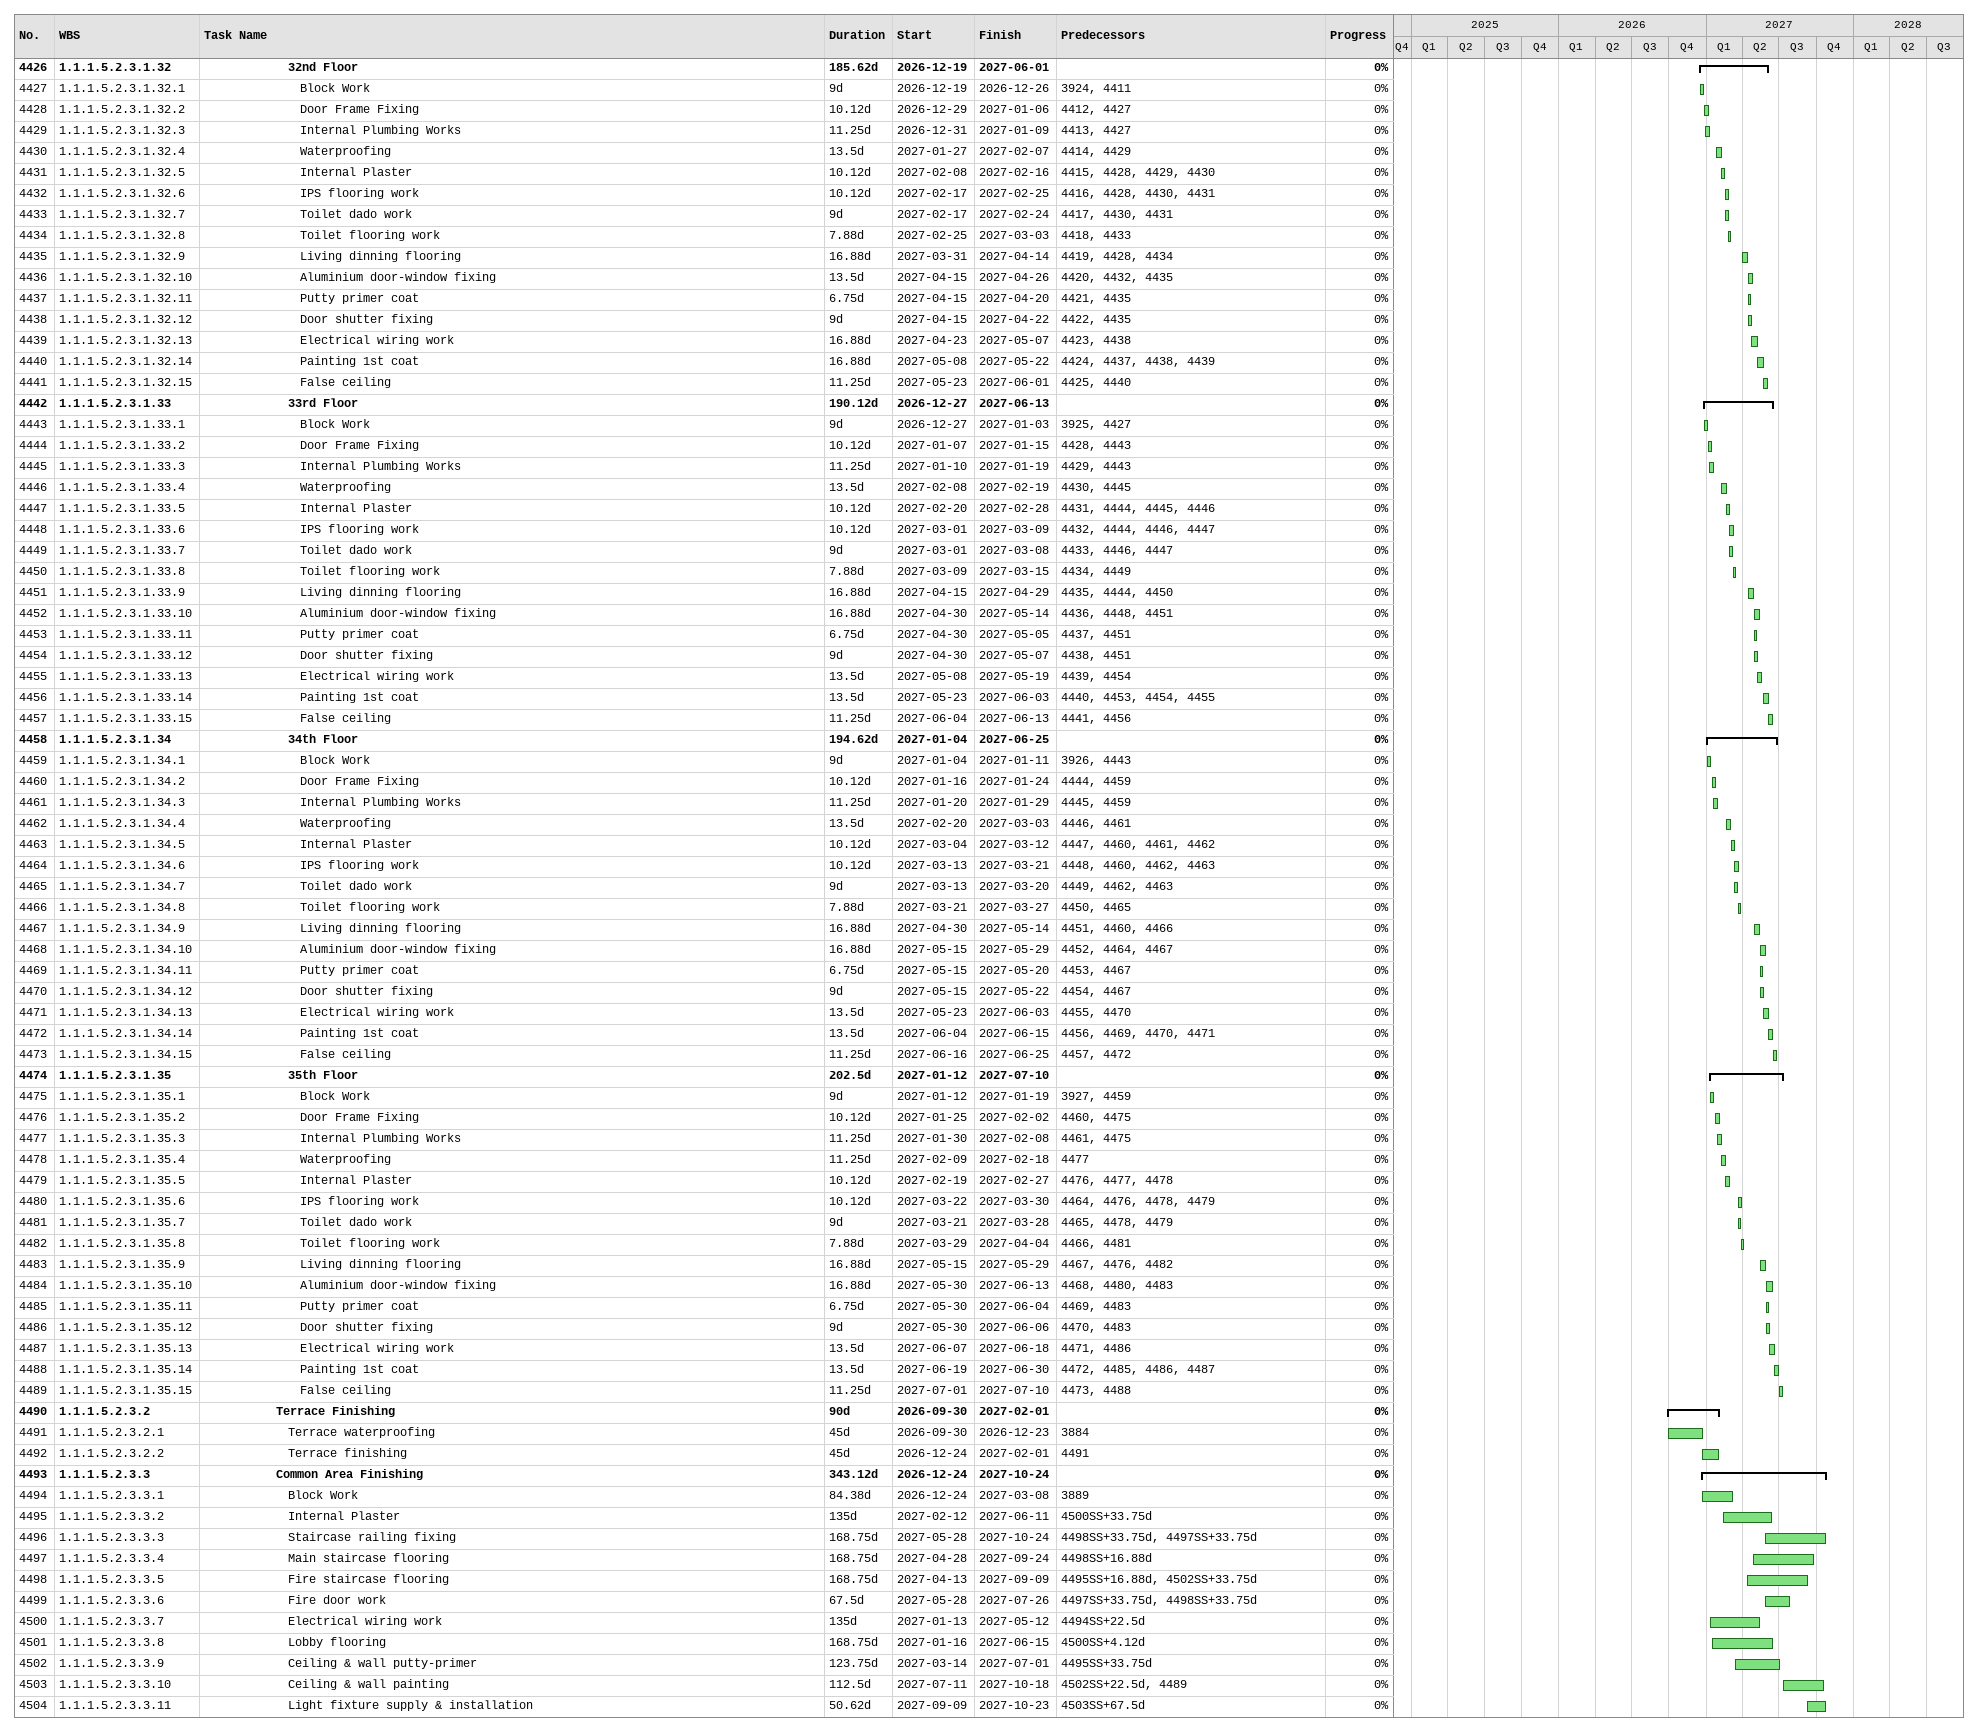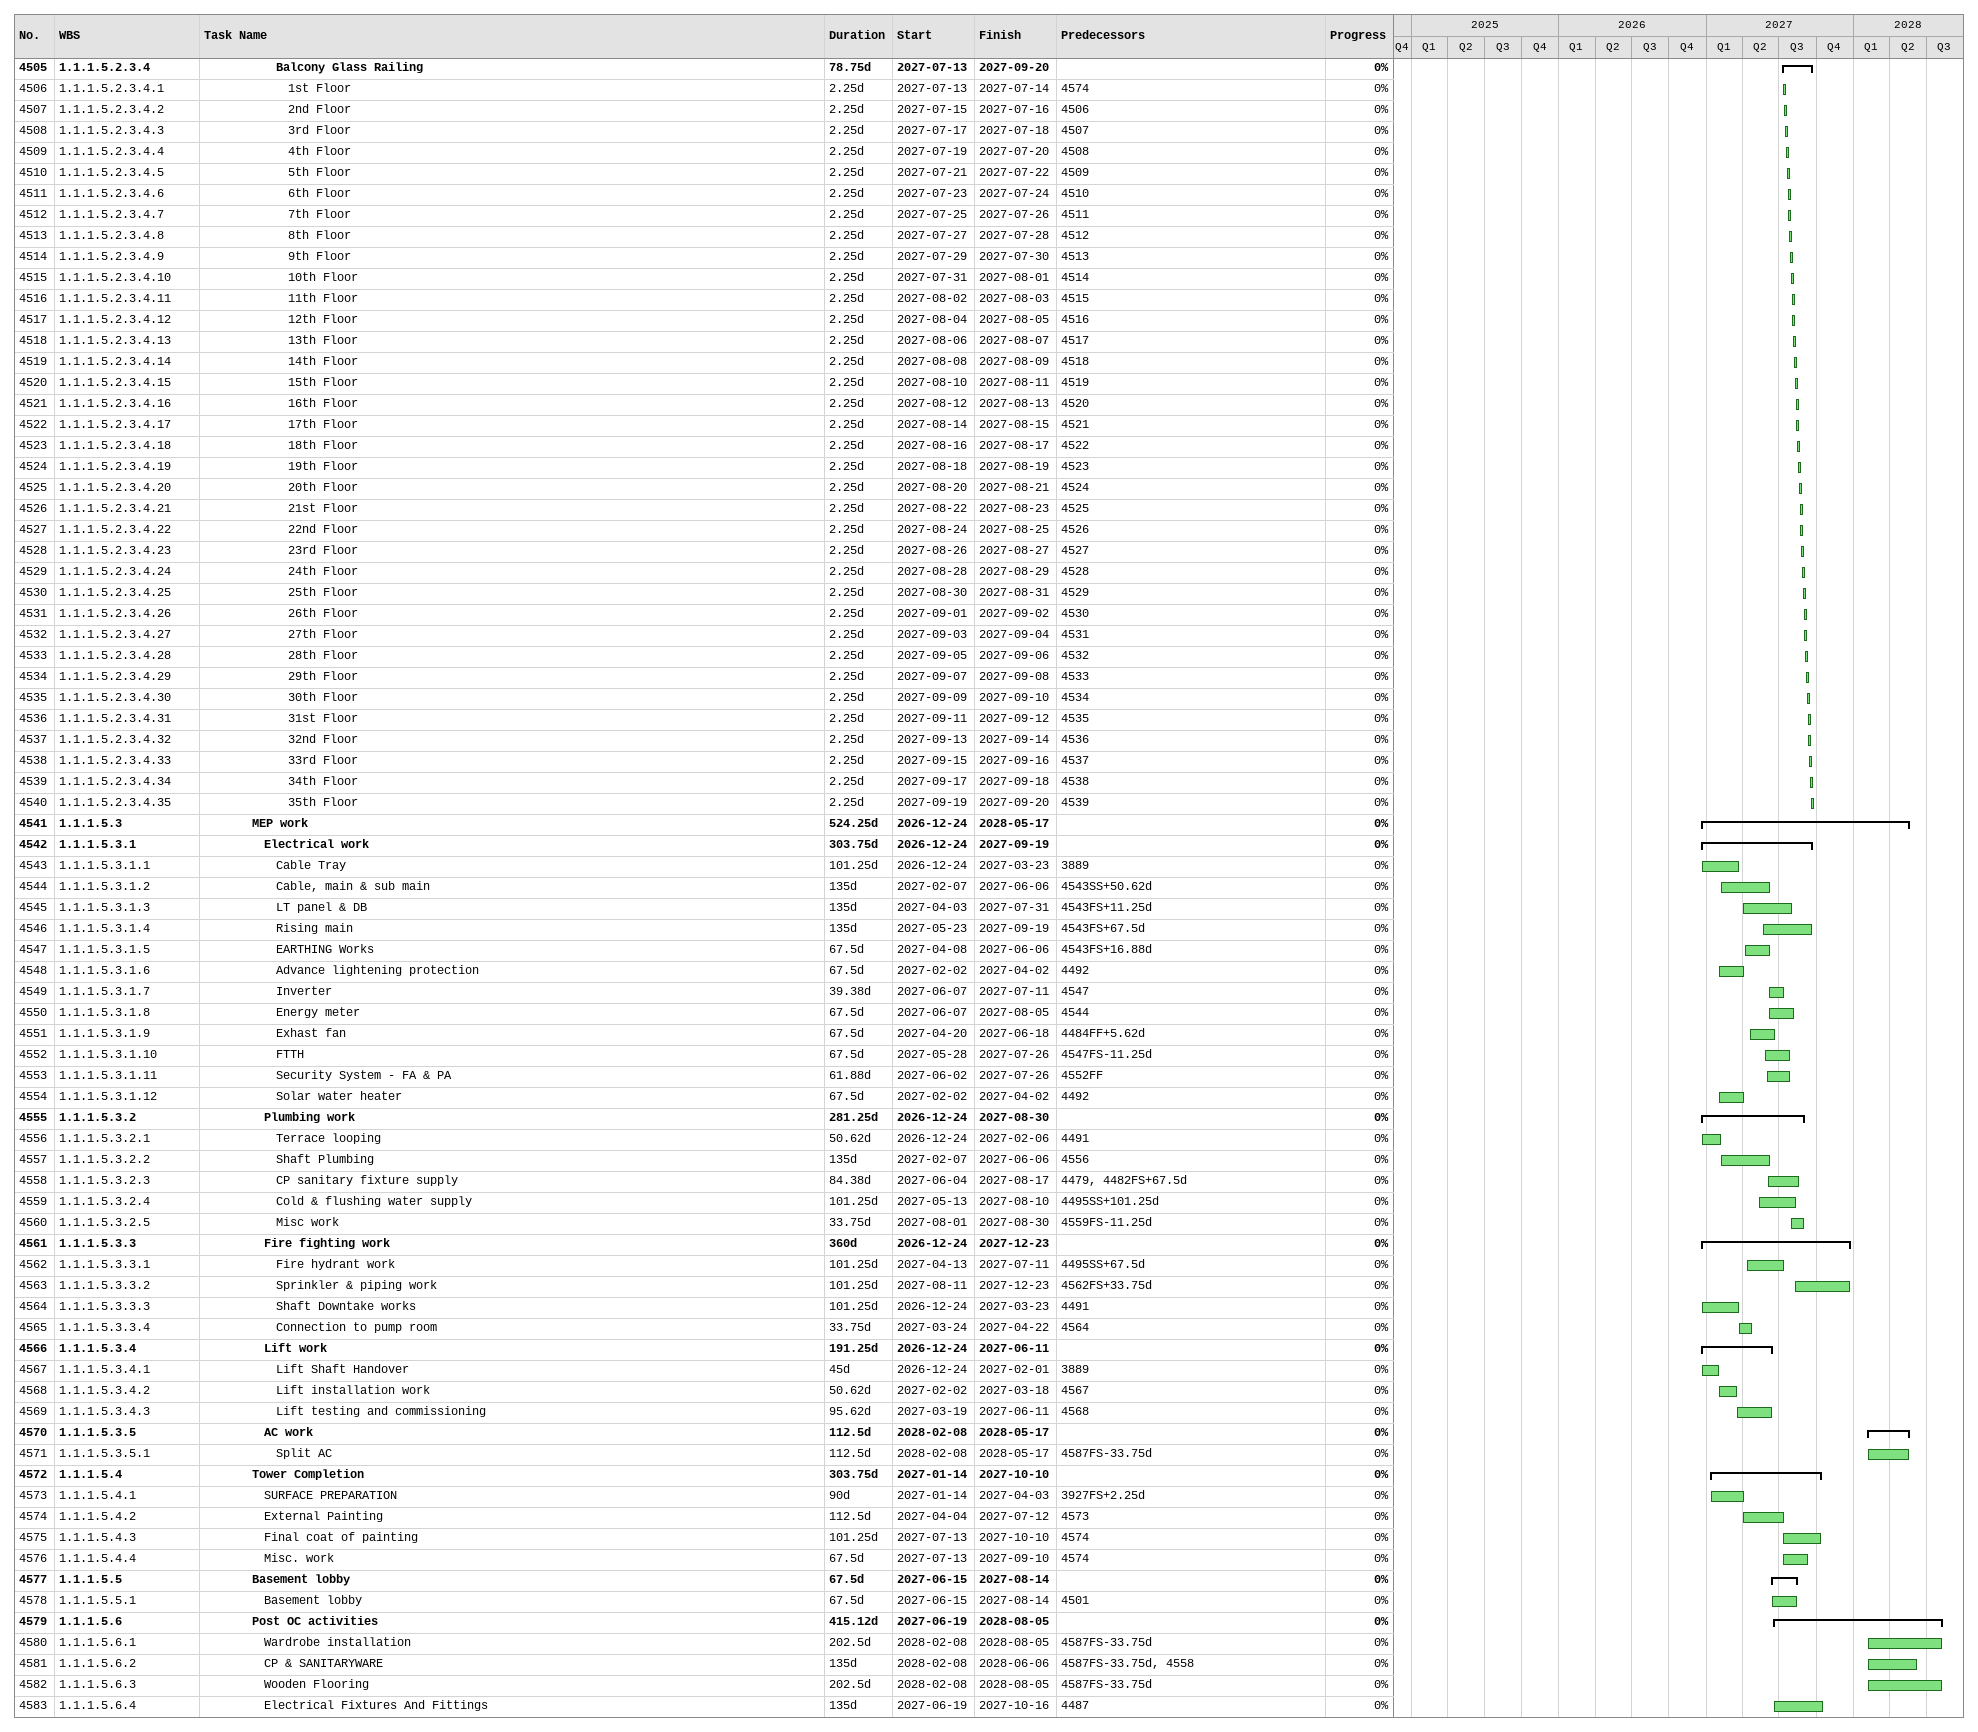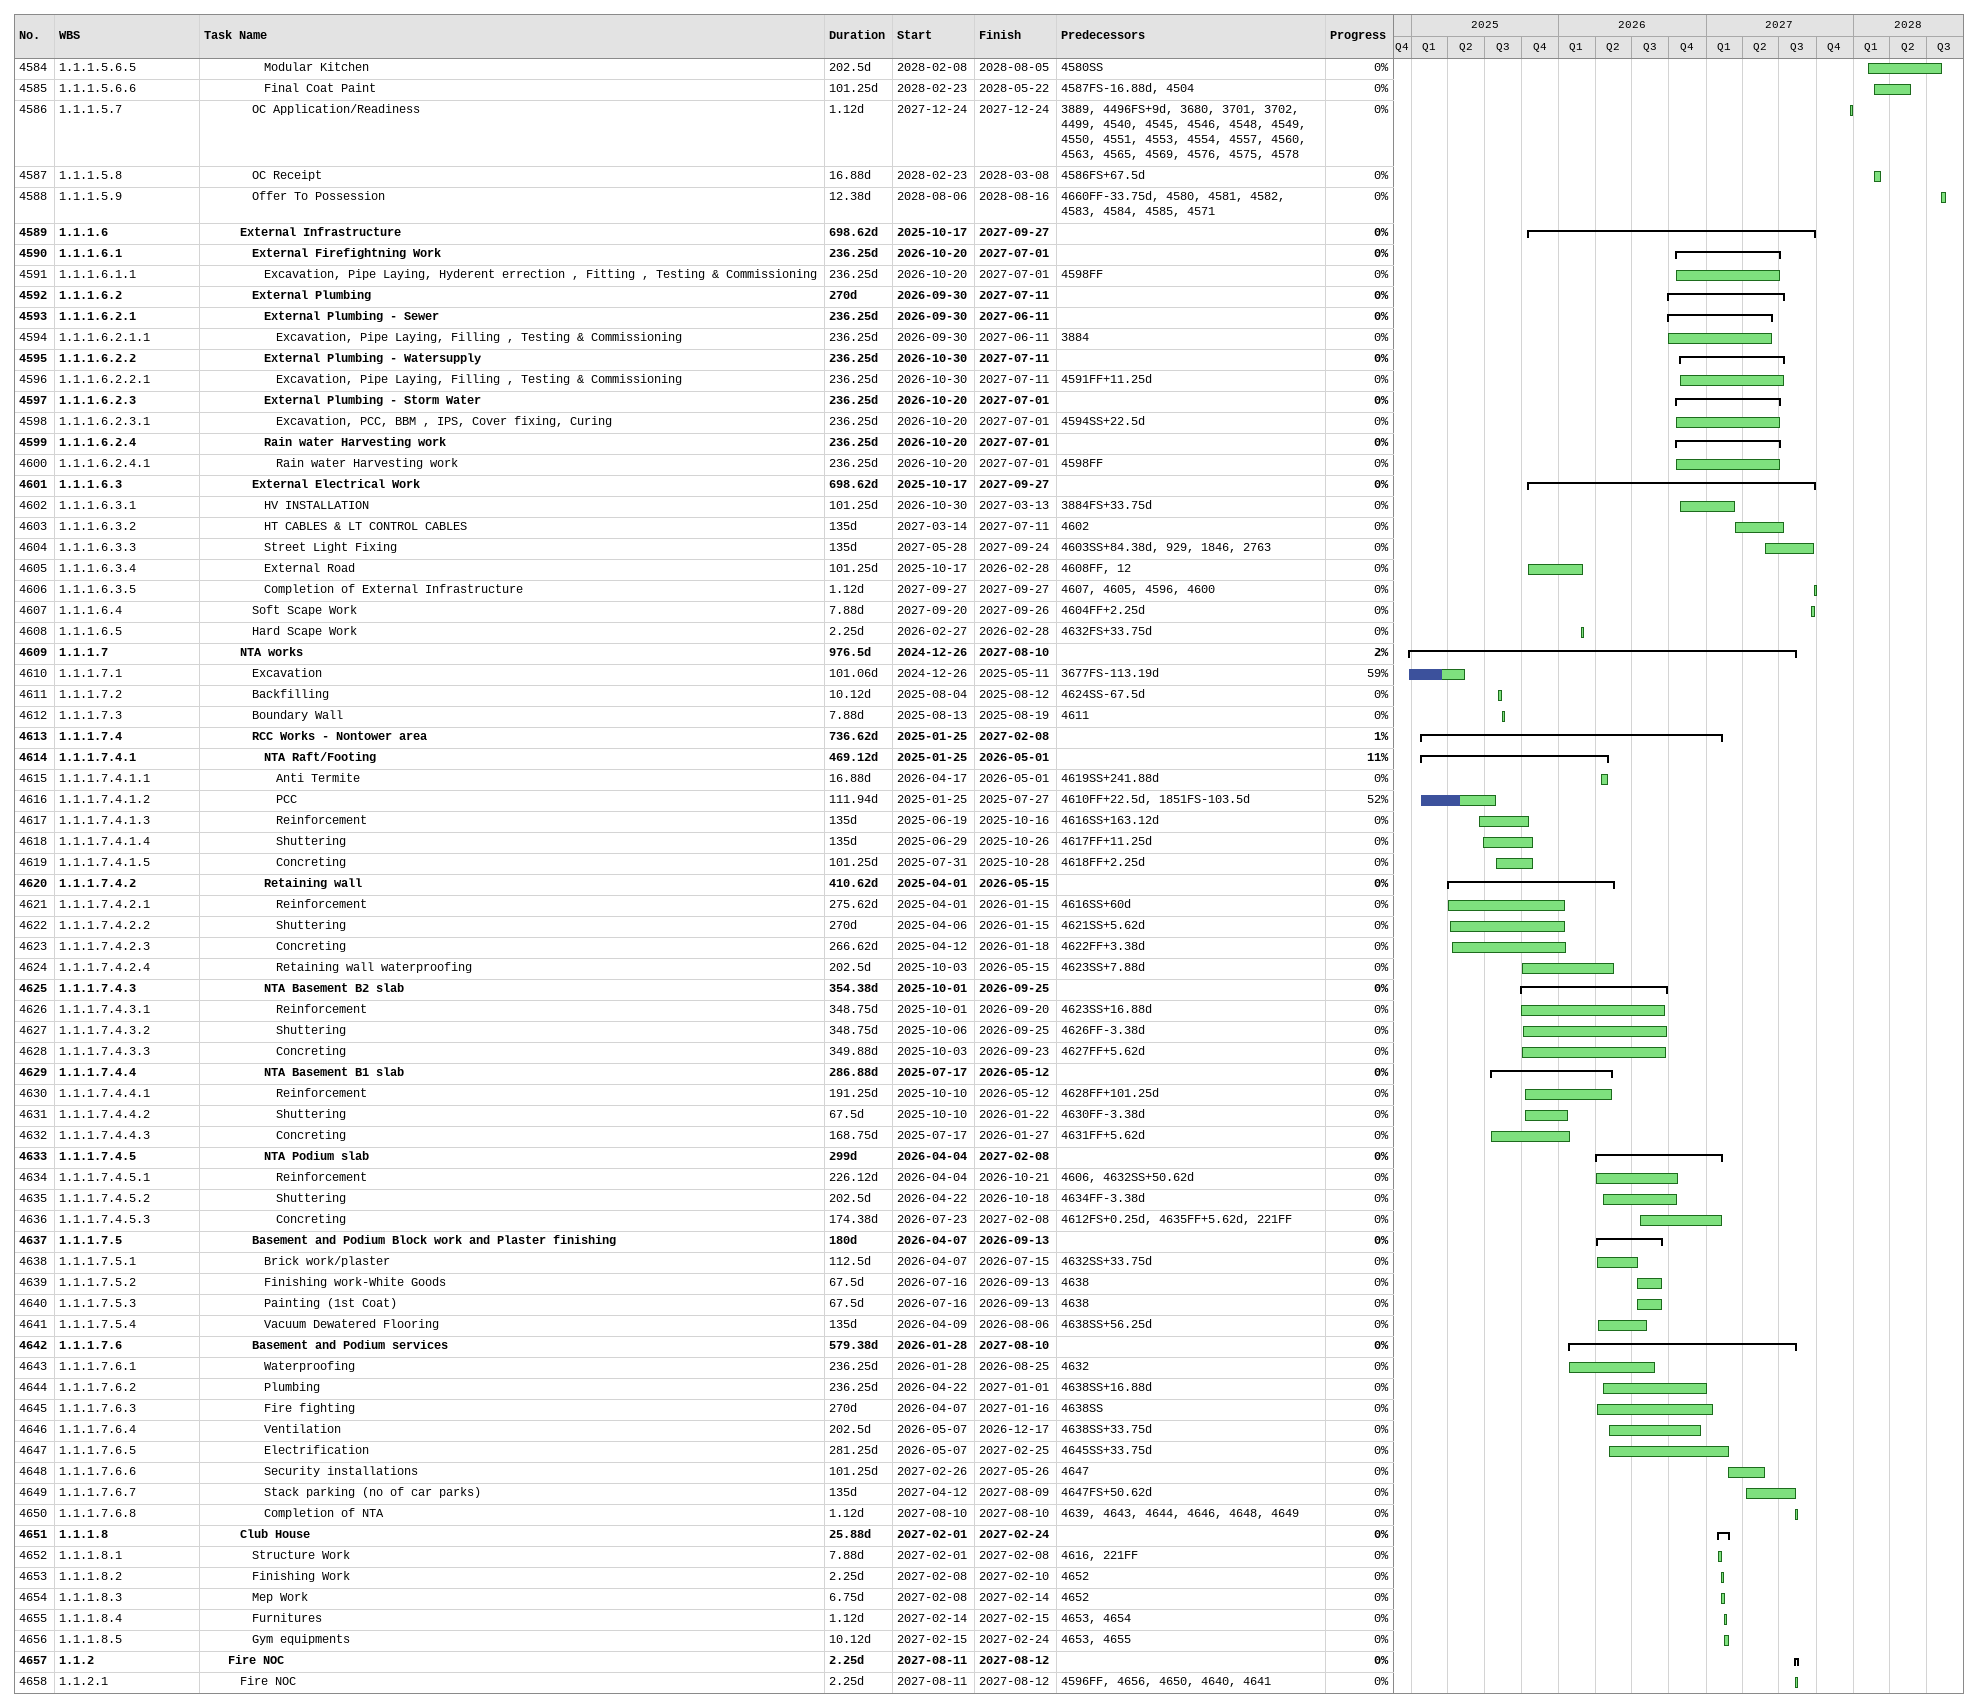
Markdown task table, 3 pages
| ID | WBS | Task | Duration | Start | Finish | Predecessors | % complete |
|---|---|---|---|---|---|---|---|
| 4426 | 1.1.1.5.2.3.1.32 | **32nd Floor** | 185.62d | 2026-12-19 | 2027-06-01 |  | 0 |
| 4427 | 1.1.1.5.2.3.1.32.1 | Block Work | 9d | 2026-12-19 | 2026-12-26 | 3924, 4411 | 0 |
| 4428 | 1.1.1.5.2.3.1.32.2 | Door Frame Fixing | 10.12d | 2026-12-29 | 2027-01-06 | 4412, 4427 | 0 |
| 4429 | 1.1.1.5.2.3.1.32.3 | Internal Plumbing Works | 11.25d | 2026-12-31 | 2027-01-09 | 4413, 4427 | 0 |
| 4430 | 1.1.1.5.2.3.1.32.4 | Waterproofing | 13.5d | 2027-01-27 | 2027-02-07 | 4414, 4429 | 0 |
| 4431 | 1.1.1.5.2.3.1.32.5 | Internal Plaster | 10.12d | 2027-02-08 | 2027-02-16 | 4415, 4428, 4429, 4430 | 0 |
| 4432 | 1.1.1.5.2.3.1.32.6 | IPS flooring work | 10.12d | 2027-02-17 | 2027-02-25 | 4416, 4428, 4430, 4431 | 0 |
| 4433 | 1.1.1.5.2.3.1.32.7 | Toilet dado work | 9d | 2027-02-17 | 2027-02-24 | 4417, 4430, 4431 | 0 |
| 4434 | 1.1.1.5.2.3.1.32.8 | Toilet flooring work | 7.88d | 2027-02-25 | 2027-03-03 | 4418, 4433 | 0 |
| 4435 | 1.1.1.5.2.3.1.32.9 | Living dinning flooring | 16.88d | 2027-03-31 | 2027-04-14 | 4419, 4428, 4434 | 0 |
| 4436 | 1.1.1.5.2.3.1.32.10 | Aluminium door-window fixing | 13.5d | 2027-04-15 | 2027-04-26 | 4420, 4432, 4435 | 0 |
| 4437 | 1.1.1.5.2.3.1.32.11 | Putty primer coat | 6.75d | 2027-04-15 | 2027-04-20 | 4421, 4435 | 0 |
| 4438 | 1.1.1.5.2.3.1.32.12 | Door shutter fixing | 9d | 2027-04-15 | 2027-04-22 | 4422, 4435 | 0 |
| 4439 | 1.1.1.5.2.3.1.32.13 | Electrical wiring work | 16.88d | 2027-04-23 | 2027-05-07 | 4423, 4438 | 0 |
| 4440 | 1.1.1.5.2.3.1.32.14 | Painting 1st coat | 16.88d | 2027-05-08 | 2027-05-22 | 4424, 4437, 4438, 4439 | 0 |
| 4441 | 1.1.1.5.2.3.1.32.15 | False ceiling | 11.25d | 2027-05-23 | 2027-06-01 | 4425, 4440 | 0 |
| 4442 | 1.1.1.5.2.3.1.33 | **33rd Floor** | 190.12d | 2026-12-27 | 2027-06-13 |  | 0 |
| 4443 | 1.1.1.5.2.3.1.33.1 | Block Work | 9d | 2026-12-27 | 2027-01-03 | 3925, 4427 | 0 |
| 4444 | 1.1.1.5.2.3.1.33.2 | Door Frame Fixing | 10.12d | 2027-01-07 | 2027-01-15 | 4428, 4443 | 0 |
| 4445 | 1.1.1.5.2.3.1.33.3 | Internal Plumbing Works | 11.25d | 2027-01-10 | 2027-01-19 | 4429, 4443 | 0 |
| 4446 | 1.1.1.5.2.3.1.33.4 | Waterproofing | 13.5d | 2027-02-08 | 2027-02-19 | 4430, 4445 | 0 |
| 4447 | 1.1.1.5.2.3.1.33.5 | Internal Plaster | 10.12d | 2027-02-20 | 2027-02-28 | 4431, 4444, 4445, 4446 | 0 |
| 4448 | 1.1.1.5.2.3.1.33.6 | IPS flooring work | 10.12d | 2027-03-01 | 2027-03-09 | 4432, 4444, 4446, 4447 | 0 |
| 4449 | 1.1.1.5.2.3.1.33.7 | Toilet dado work | 9d | 2027-03-01 | 2027-03-08 | 4433, 4446, 4447 | 0 |
| 4450 | 1.1.1.5.2.3.1.33.8 | Toilet flooring work | 7.88d | 2027-03-09 | 2027-03-15 | 4434, 4449 | 0 |
| 4451 | 1.1.1.5.2.3.1.33.9 | Living dinning flooring | 16.88d | 2027-04-15 | 2027-04-29 | 4435, 4444, 4450 | 0 |
| 4452 | 1.1.1.5.2.3.1.33.10 | Aluminium door-window fixing | 16.88d | 2027-04-30 | 2027-05-14 | 4436, 4448, 4451 | 0 |
| 4453 | 1.1.1.5.2.3.1.33.11 | Putty primer coat | 6.75d | 2027-04-30 | 2027-05-05 | 4437, 4451 | 0 |
| 4454 | 1.1.1.5.2.3.1.33.12 | Door shutter fixing | 9d | 2027-04-30 | 2027-05-07 | 4438, 4451 | 0 |
| 4455 | 1.1.1.5.2.3.1.33.13 | Electrical wiring work | 13.5d | 2027-05-08 | 2027-05-19 | 4439, 4454 | 0 |
| 4456 | 1.1.1.5.2.3.1.33.14 | Painting 1st coat | 13.5d | 2027-05-23 | 2027-06-03 | 4440, 4453, 4454, 4455 | 0 |
| 4457 | 1.1.1.5.2.3.1.33.15 | False ceiling | 11.25d | 2027-06-04 | 2027-06-13 | 4441, 4456 | 0 |
| 4458 | 1.1.1.5.2.3.1.34 | **34th Floor** | 194.62d | 2027-01-04 | 2027-06-25 |  | 0 |
| 4459 | 1.1.1.5.2.3.1.34.1 | Block Work | 9d | 2027-01-04 | 2027-01-11 | 3926, 4443 | 0 |
| 4460 | 1.1.1.5.2.3.1.34.2 | Door Frame Fixing | 10.12d | 2027-01-16 | 2027-01-24 | 4444, 4459 | 0 |
| 4461 | 1.1.1.5.2.3.1.34.3 | Internal Plumbing Works | 11.25d | 2027-01-20 | 2027-01-29 | 4445, 4459 | 0 |
| 4462 | 1.1.1.5.2.3.1.34.4 | Waterproofing | 13.5d | 2027-02-20 | 2027-03-03 | 4446, 4461 | 0 |
| 4463 | 1.1.1.5.2.3.1.34.5 | Internal Plaster | 10.12d | 2027-03-04 | 2027-03-12 | 4447, 4460, 4461, 4462 | 0 |
| 4464 | 1.1.1.5.2.3.1.34.6 | IPS flooring work | 10.12d | 2027-03-13 | 2027-03-21 | 4448, 4460, 4462, 4463 | 0 |
| 4465 | 1.1.1.5.2.3.1.34.7 | Toilet dado work | 9d | 2027-03-13 | 2027-03-20 | 4449, 4462, 4463 | 0 |
| 4466 | 1.1.1.5.2.3.1.34.8 | Toilet flooring work | 7.88d | 2027-03-21 | 2027-03-27 | 4450, 4465 | 0 |
| 4467 | 1.1.1.5.2.3.1.34.9 | Living dinning flooring | 16.88d | 2027-04-30 | 2027-05-14 | 4451, 4460, 4466 | 0 |
| 4468 | 1.1.1.5.2.3.1.34.10 | Aluminium door-window fixing | 16.88d | 2027-05-15 | 2027-05-29 | 4452, 4464, 4467 | 0 |
| 4469 | 1.1.1.5.2.3.1.34.11 | Putty primer coat | 6.75d | 2027-05-15 | 2027-05-20 | 4453, 4467 | 0 |
| 4470 | 1.1.1.5.2.3.1.34.12 | Door shutter fixing | 9d | 2027-05-15 | 2027-05-22 | 4454, 4467 | 0 |
| 4471 | 1.1.1.5.2.3.1.34.13 | Electrical wiring work | 13.5d | 2027-05-23 | 2027-06-03 | 4455, 4470 | 0 |
| 4472 | 1.1.1.5.2.3.1.34.14 | Painting 1st coat | 13.5d | 2027-06-04 | 2027-06-15 | 4456, 4469, 4470, 4471 | 0 |
| 4473 | 1.1.1.5.2.3.1.34.15 | False ceiling | 11.25d | 2027-06-16 | 2027-06-25 | 4457, 4472 | 0 |
| 4474 | 1.1.1.5.2.3.1.35 | **35th Floor** | 202.5d | 2027-01-12 | 2027-07-10 |  | 0 |
| 4475 | 1.1.1.5.2.3.1.35.1 | Block Work | 9d | 2027-01-12 | 2027-01-19 | 3927, 4459 | 0 |
| 4476 | 1.1.1.5.2.3.1.35.2 | Door Frame Fixing | 10.12d | 2027-01-25 | 2027-02-02 | 4460, 4475 | 0 |
| 4477 | 1.1.1.5.2.3.1.35.3 | Internal Plumbing Works | 11.25d | 2027-01-30 | 2027-02-08 | 4461, 4475 | 0 |
| 4478 | 1.1.1.5.2.3.1.35.4 | Waterproofing | 11.25d | 2027-02-09 | 2027-02-18 | 4477 | 0 |
| 4479 | 1.1.1.5.2.3.1.35.5 | Internal Plaster | 10.12d | 2027-02-19 | 2027-02-27 | 4476, 4477, 4478 | 0 |
| 4480 | 1.1.1.5.2.3.1.35.6 | IPS flooring work | 10.12d | 2027-03-22 | 2027-03-30 | 4464, 4476, 4478, 4479 | 0 |
| 4481 | 1.1.1.5.2.3.1.35.7 | Toilet dado work | 9d | 2027-03-21 | 2027-03-28 | 4465, 4478, 4479 | 0 |
| 4482 | 1.1.1.5.2.3.1.35.8 | Toilet flooring work | 7.88d | 2027-03-29 | 2027-04-04 | 4466, 4481 | 0 |
| 4483 | 1.1.1.5.2.3.1.35.9 | Living dinning flooring | 16.88d | 2027-05-15 | 2027-05-29 | 4467, 4476, 4482 | 0 |
| 4484 | 1.1.1.5.2.3.1.35.10 | Aluminium door-window fixing | 16.88d | 2027-05-30 | 2027-06-13 | 4468, 4480, 4483 | 0 |
| 4485 | 1.1.1.5.2.3.1.35.11 | Putty primer coat | 6.75d | 2027-05-30 | 2027-06-04 | 4469, 4483 | 0 |
| 4486 | 1.1.1.5.2.3.1.35.12 | Door shutter fixing | 9d | 2027-05-30 | 2027-06-06 | 4470, 4483 | 0 |
| 4487 | 1.1.1.5.2.3.1.35.13 | Electrical wiring work | 13.5d | 2027-06-07 | 2027-06-18 | 4471, 4486 | 0 |
| 4488 | 1.1.1.5.2.3.1.35.14 | Painting 1st coat | 13.5d | 2027-06-19 | 2027-06-30 | 4472, 4485, 4486, 4487 | 0 |
| 4489 | 1.1.1.5.2.3.1.35.15 | False ceiling | 11.25d | 2027-07-01 | 2027-07-10 | 4473, 4488 | 0 |
| 4490 | 1.1.1.5.2.3.2 | **Terrace Finishing** | 90d | 2026-09-30 | 2027-02-01 |  | 0 |
| 4491 | 1.1.1.5.2.3.2.1 | Terrace waterproofing | 45d | 2026-09-30 | 2026-12-23 | 3884 | 0 |
| 4492 | 1.1.1.5.2.3.2.2 | Terrace finishing | 45d | 2026-12-24 | 2027-02-01 | 4491 | 0 |
| 4493 | 1.1.1.5.2.3.3 | **Common Area Finishing** | 343.12d | 2026-12-24 | 2027-10-24 |  | 0 |
| 4494 | 1.1.1.5.2.3.3.1 | Block Work | 84.38d | 2026-12-24 | 2027-03-08 | 3889 | 0 |
| 4495 | 1.1.1.5.2.3.3.2 | Internal Plaster | 135d | 2027-02-12 | 2027-06-11 | 4500SS+33.75d | 0 |
| 4496 | 1.1.1.5.2.3.3.3 | Staircase railing fixing | 168.75d | 2027-05-28 | 2027-10-24 | 4498SS+33.75d, 4497SS+33.75d | 0 |
| 4497 | 1.1.1.5.2.3.3.4 | Main staircase flooring | 168.75d | 2027-04-28 | 2027-09-24 | 4498SS+16.88d | 0 |
| 4498 | 1.1.1.5.2.3.3.5 | Fire staircase flooring | 168.75d | 2027-04-13 | 2027-09-09 | 4495SS+16.88d, 4502SS+33.75d | 0 |
| 4499 | 1.1.1.5.2.3.3.6 | Fire door work | 67.5d | 2027-05-28 | 2027-07-26 | 4497SS+33.75d, 4498SS+33.75d | 0 |
| 4500 | 1.1.1.5.2.3.3.7 | Electrical wiring work | 135d | 2027-01-13 | 2027-05-12 | 4494SS+22.5d | 0 |
| 4501 | 1.1.1.5.2.3.3.8 | Lobby flooring | 168.75d | 2027-01-16 | 2027-06-15 | 4500SS+4.12d | 0 |
| 4502 | 1.1.1.5.2.3.3.9 | Ceiling & wall putty-primer | 123.75d | 2027-03-14 | 2027-07-01 | 4495SS+33.75d | 0 |
| 4503 | 1.1.1.5.2.3.3.10 | Ceiling & wall painting | 112.5d | 2027-07-11 | 2027-10-18 | 4502SS+22.5d, 4489 | 0 |
| 4504 | 1.1.1.5.2.3.3.11 | Light fixture supply & installation | 50.62d | 2027-09-09 | 2027-10-23 | 4503SS+67.5d | 0 |
| 4505 | 1.1.1.5.2.3.4 | **Balcony Glass Railing** | 78.75d | 2027-07-13 | 2027-09-20 |  | 0 |
| 4506 | 1.1.1.5.2.3.4.1 | 1st Floor | 2.25d | 2027-07-13 | 2027-07-14 | 4574 | 0 |
| 4507 | 1.1.1.5.2.3.4.2 | 2nd Floor | 2.25d | 2027-07-15 | 2027-07-16 | 4506 | 0 |
| 4508 | 1.1.1.5.2.3.4.3 | 3rd Floor | 2.25d | 2027-07-17 | 2027-07-18 | 4507 | 0 |
| 4509 | 1.1.1.5.2.3.4.4 | 4th Floor | 2.25d | 2027-07-19 | 2027-07-20 | 4508 | 0 |
| 4510 | 1.1.1.5.2.3.4.5 | 5th Floor | 2.25d | 2027-07-21 | 2027-07-22 | 4509 | 0 |
| 4511 | 1.1.1.5.2.3.4.6 | 6th Floor | 2.25d | 2027-07-23 | 2027-07-24 | 4510 | 0 |
| 4512 | 1.1.1.5.2.3.4.7 | 7th Floor | 2.25d | 2027-07-25 | 2027-07-26 | 4511 | 0 |
| 4513 | 1.1.1.5.2.3.4.8 | 8th Floor | 2.25d | 2027-07-27 | 2027-07-28 | 4512 | 0 |
| 4514 | 1.1.1.5.2.3.4.9 | 9th Floor | 2.25d | 2027-07-29 | 2027-07-30 | 4513 | 0 |
| 4515 | 1.1.1.5.2.3.4.10 | 10th Floor | 2.25d | 2027-07-31 | 2027-08-01 | 4514 | 0 |
| 4516 | 1.1.1.5.2.3.4.11 | 11th Floor | 2.25d | 2027-08-02 | 2027-08-03 | 4515 | 0 |
| 4517 | 1.1.1.5.2.3.4.12 | 12th Floor | 2.25d | 2027-08-04 | 2027-08-05 | 4516 | 0 |
| 4518 | 1.1.1.5.2.3.4.13 | 13th Floor | 2.25d | 2027-08-06 | 2027-08-07 | 4517 | 0 |
| 4519 | 1.1.1.5.2.3.4.14 | 14th Floor | 2.25d | 2027-08-08 | 2027-08-09 | 4518 | 0 |
| 4520 | 1.1.1.5.2.3.4.15 | 15th Floor | 2.25d | 2027-08-10 | 2027-08-11 | 4519 | 0 |
| 4521 | 1.1.1.5.2.3.4.16 | 16th Floor | 2.25d | 2027-08-12 | 2027-08-13 | 4520 | 0 |
| 4522 | 1.1.1.5.2.3.4.17 | 17th Floor | 2.25d | 2027-08-14 | 2027-08-15 | 4521 | 0 |
| 4523 | 1.1.1.5.2.3.4.18 | 18th Floor | 2.25d | 2027-08-16 | 2027-08-17 | 4522 | 0 |
| 4524 | 1.1.1.5.2.3.4.19 | 19th Floor | 2.25d | 2027-08-18 | 2027-08-19 | 4523 | 0 |
| 4525 | 1.1.1.5.2.3.4.20 | 20th Floor | 2.25d | 2027-08-20 | 2027-08-21 | 4524 | 0 |
| 4526 | 1.1.1.5.2.3.4.21 | 21st Floor | 2.25d | 2027-08-22 | 2027-08-23 | 4525 | 0 |
| 4527 | 1.1.1.5.2.3.4.22 | 22nd Floor | 2.25d | 2027-08-24 | 2027-08-25 | 4526 | 0 |
| 4528 | 1.1.1.5.2.3.4.23 | 23rd Floor | 2.25d | 2027-08-26 | 2027-08-27 | 4527 | 0 |
| 4529 | 1.1.1.5.2.3.4.24 | 24th Floor | 2.25d | 2027-08-28 | 2027-08-29 | 4528 | 0 |
| 4530 | 1.1.1.5.2.3.4.25 | 25th Floor | 2.25d | 2027-08-30 | 2027-08-31 | 4529 | 0 |
| 4531 | 1.1.1.5.2.3.4.26 | 26th Floor | 2.25d | 2027-09-01 | 2027-09-02 | 4530 | 0 |
| 4532 | 1.1.1.5.2.3.4.27 | 27th Floor | 2.25d | 2027-09-03 | 2027-09-04 | 4531 | 0 |
| 4533 | 1.1.1.5.2.3.4.28 | 28th Floor | 2.25d | 2027-09-05 | 2027-09-06 | 4532 | 0 |
| 4534 | 1.1.1.5.2.3.4.29 | 29th Floor | 2.25d | 2027-09-07 | 2027-09-08 | 4533 | 0 |
| 4535 | 1.1.1.5.2.3.4.30 | 30th Floor | 2.25d | 2027-09-09 | 2027-09-10 | 4534 | 0 |
| 4536 | 1.1.1.5.2.3.4.31 | 31st Floor | 2.25d | 2027-09-11 | 2027-09-12 | 4535 | 0 |
| 4537 | 1.1.1.5.2.3.4.32 | 32nd Floor | 2.25d | 2027-09-13 | 2027-09-14 | 4536 | 0 |
| 4538 | 1.1.1.5.2.3.4.33 | 33rd Floor | 2.25d | 2027-09-15 | 2027-09-16 | 4537 | 0 |
| 4539 | 1.1.1.5.2.3.4.34 | 34th Floor | 2.25d | 2027-09-17 | 2027-09-18 | 4538 | 0 |
| 4540 | 1.1.1.5.2.3.4.35 | 35th Floor | 2.25d | 2027-09-19 | 2027-09-20 | 4539 | 0 |
| 4541 | 1.1.1.5.3 | **MEP work** | 524.25d | 2026-12-24 | 2028-05-17 |  | 0 |
| 4542 | 1.1.1.5.3.1 | **Electrical work** | 303.75d | 2026-12-24 | 2027-09-19 |  | 0 |
| 4543 | 1.1.1.5.3.1.1 | Cable Tray | 101.25d | 2026-12-24 | 2027-03-23 | 3889 | 0 |
| 4544 | 1.1.1.5.3.1.2 | Cable, main & sub main | 135d | 2027-02-07 | 2027-06-06 | 4543SS+50.62d | 0 |
| 4545 | 1.1.1.5.3.1.3 | LT panel & DB | 135d | 2027-04-03 | 2027-07-31 | 4543FS+11.25d | 0 |
| 4546 | 1.1.1.5.3.1.4 | Rising main | 135d | 2027-05-23 | 2027-09-19 | 4543FS+67.5d | 0 |
| 4547 | 1.1.1.5.3.1.5 | EARTHING Works | 67.5d | 2027-04-08 | 2027-06-06 | 4543FS+16.88d | 0 |
| 4548 | 1.1.1.5.3.1.6 | Advance lightening protection | 67.5d | 2027-02-02 | 2027-04-02 | 4492 | 0 |
| 4549 | 1.1.1.5.3.1.7 | Inverter | 39.38d | 2027-06-07 | 2027-07-11 | 4547 | 0 |
| 4550 | 1.1.1.5.3.1.8 | Energy meter | 67.5d | 2027-06-07 | 2027-08-05 | 4544 | 0 |
| 4551 | 1.1.1.5.3.1.9 | Exhast fan | 67.5d | 2027-04-20 | 2027-06-18 | 4484FF+5.62d | 0 |
| 4552 | 1.1.1.5.3.1.10 | FTTH | 67.5d | 2027-05-28 | 2027-07-26 | 4547FS-11.25d | 0 |
| 4553 | 1.1.1.5.3.1.11 | Security System - FA & PA | 61.88d | 2027-06-02 | 2027-07-26 | 4552FF | 0 |
| 4554 | 1.1.1.5.3.1.12 | Solar water heater | 67.5d | 2027-02-02 | 2027-04-02 | 4492 | 0 |
| 4555 | 1.1.1.5.3.2 | **Plumbing work** | 281.25d | 2026-12-24 | 2027-08-30 |  | 0 |
| 4556 | 1.1.1.5.3.2.1 | Terrace looping | 50.62d | 2026-12-24 | 2027-02-06 | 4491 | 0 |
| 4557 | 1.1.1.5.3.2.2 | Shaft Plumbing | 135d | 2027-02-07 | 2027-06-06 | 4556 | 0 |
| 4558 | 1.1.1.5.3.2.3 | CP sanitary fixture supply | 84.38d | 2027-06-04 | 2027-08-17 | 4479, 4482FS+67.5d | 0 |
| 4559 | 1.1.1.5.3.2.4 | Cold & flushing water supply | 101.25d | 2027-05-13 | 2027-08-10 | 4495SS+101.25d | 0 |
| 4560 | 1.1.1.5.3.2.5 | Misc work | 33.75d | 2027-08-01 | 2027-08-30 | 4559FS-11.25d | 0 |
| 4561 | 1.1.1.5.3.3 | **Fire fighting work** | 360d | 2026-12-24 | 2027-12-23 |  | 0 |
| 4562 | 1.1.1.5.3.3.1 | Fire hydrant work | 101.25d | 2027-04-13 | 2027-07-11 | 4495SS+67.5d | 0 |
| 4563 | 1.1.1.5.3.3.2 | Sprinkler & piping work | 101.25d | 2027-08-11 | 2027-12-23 | 4562FS+33.75d | 0 |
| 4564 | 1.1.1.5.3.3.3 | Shaft Downtake works | 101.25d | 2026-12-24 | 2027-03-23 | 4491 | 0 |
| 4565 | 1.1.1.5.3.3.4 | Connection to pump room | 33.75d | 2027-03-24 | 2027-04-22 | 4564 | 0 |
| 4566 | 1.1.1.5.3.4 | **Lift work** | 191.25d | 2026-12-24 | 2027-06-11 |  | 0 |
| 4567 | 1.1.1.5.3.4.1 | Lift Shaft Handover | 45d | 2026-12-24 | 2027-02-01 | 3889 | 0 |
| 4568 | 1.1.1.5.3.4.2 | Lift installation work | 50.62d | 2027-02-02 | 2027-03-18 | 4567 | 0 |
| 4569 | 1.1.1.5.3.4.3 | Lift testing and commissioning | 95.62d | 2027-03-19 | 2027-06-11 | 4568 | 0 |
| 4570 | 1.1.1.5.3.5 | **AC work** | 112.5d | 2028-02-08 | 2028-05-17 |  | 0 |
| 4571 | 1.1.1.5.3.5.1 | Split AC | 112.5d | 2028-02-08 | 2028-05-17 | 4587FS-33.75d | 0 |
| 4572 | 1.1.1.5.4 | **Tower Completion** | 303.75d | 2027-01-14 | 2027-10-10 |  | 0 |
| 4573 | 1.1.1.5.4.1 | SURFACE PREPARATION | 90d | 2027-01-14 | 2027-04-03 | 3927FS+2.25d | 0 |
| 4574 | 1.1.1.5.4.2 | External Painting | 112.5d | 2027-04-04 | 2027-07-12 | 4573 | 0 |
| 4575 | 1.1.1.5.4.3 | Final coat of painting | 101.25d | 2027-07-13 | 2027-10-10 | 4574 | 0 |
| 4576 | 1.1.1.5.4.4 | Misc. work | 67.5d | 2027-07-13 | 2027-09-10 | 4574 | 0 |
| 4577 | 1.1.1.5.5 | **Basement lobby** | 67.5d | 2027-06-15 | 2027-08-14 |  | 0 |
| 4578 | 1.1.1.5.5.1 | Basement lobby | 67.5d | 2027-06-15 | 2027-08-14 | 4501 | 0 |
| 4579 | 1.1.1.5.6 | **Post OC activities** | 415.12d | 2027-06-19 | 2028-08-05 |  | 0 |
| 4580 | 1.1.1.5.6.1 | Wardrobe installation | 202.5d | 2028-02-08 | 2028-08-05 | 4587FS-33.75d | 0 |
| 4581 | 1.1.1.5.6.2 | CP & SANITARYWARE | 135d | 2028-02-08 | 2028-06-06 | 4587FS-33.75d, 4558 | 0 |
| 4582 | 1.1.1.5.6.3 | Wooden Flooring | 202.5d | 2028-02-08 | 2028-08-05 | 4587FS-33.75d | 0 |
| 4583 | 1.1.1.5.6.4 | Electrical Fixtures And Fittings | 135d | 2027-06-19 | 2027-10-16 | 4487 | 0 |
| 4584 | 1.1.1.5.6.5 | Modular Kitchen | 202.5d | 2028-02-08 | 2028-08-05 | 4580SS | 0 |
| 4585 | 1.1.1.5.6.6 | Final Coat Paint | 101.25d | 2028-02-23 | 2028-05-22 | 4587FS-16.88d, 4504 | 0 |
| 4586 | 1.1.1.5.7 | OC Application/Readiness | 1.12d | 2027-12-24 | 2027-12-24 | 3889, 4496FS+9d, 3680, 3701, 3702, 4499, 4540, 4545, 4546, 4548, 4549, 4550, 4551, 4553, 4554, 4557, 4560, 4563, 4565, 4569, 4576, 4575, 4578 | 0 |
| 4587 | 1.1.1.5.8 | OC Receipt | 16.88d | 2028-02-23 | 2028-03-08 | 4586FS+67.5d | 0 |
| 4588 | 1.1.1.5.9 | Offer To Possession | 12.38d | 2028-08-06 | 2028-08-16 | 4660FF-33.75d, 4580, 4581, 4582, 4583, 4584, 4585, 4571 | 0 |
| 4589 | 1.1.1.6 | **External Infrastructure** | 698.62d | 2025-10-17 | 2027-09-27 |  | 0 |
| 4590 | 1.1.1.6.1 | **External Firefightning Work** | 236.25d | 2026-10-20 | 2027-07-01 |  | 0 |
| 4591 | 1.1.1.6.1.1 | Excavation, Pipe Laying, Hyderent errection , Fitting , Testing & Commissioning | 236.25d | 2026-10-20 | 2027-07-01 | 4598FF | 0 |
| 4592 | 1.1.1.6.2 | **External Plumbing** | 270d | 2026-09-30 | 2027-07-11 |  | 0 |
| 4593 | 1.1.1.6.2.1 | **External Plumbing - Sewer** | 236.25d | 2026-09-30 | 2027-06-11 |  | 0 |
| 4594 | 1.1.1.6.2.1.1 | Excavation, Pipe Laying, Filling , Testing & Commissioning | 236.25d | 2026-09-30 | 2027-06-11 | 3884 | 0 |
| 4595 | 1.1.1.6.2.2 | **External Plumbing - Watersupply** | 236.25d | 2026-10-30 | 2027-07-11 |  | 0 |
| 4596 | 1.1.1.6.2.2.1 | Excavation, Pipe Laying, Filling , Testing & Commissioning | 236.25d | 2026-10-30 | 2027-07-11 | 4591FF+11.25d | 0 |
| 4597 | 1.1.1.6.2.3 | **External Plumbing - Storm Water** | 236.25d | 2026-10-20 | 2027-07-01 |  | 0 |
| 4598 | 1.1.1.6.2.3.1 | Excavation, PCC, BBM , IPS, Cover fixing, Curing | 236.25d | 2026-10-20 | 2027-07-01 | 4594SS+22.5d | 0 |
| 4599 | 1.1.1.6.2.4 | **Rain water Harvesting work** | 236.25d | 2026-10-20 | 2027-07-01 |  | 0 |
| 4600 | 1.1.1.6.2.4.1 | Rain water Harvesting work | 236.25d | 2026-10-20 | 2027-07-01 | 4598FF | 0 |
| 4601 | 1.1.1.6.3 | **External Electrical Work** | 698.62d | 2025-10-17 | 2027-09-27 |  | 0 |
| 4602 | 1.1.1.6.3.1 | HV INSTALLATION | 101.25d | 2026-10-30 | 2027-03-13 | 3884FS+33.75d | 0 |
| 4603 | 1.1.1.6.3.2 | HT CABLES & LT CONTROL CABLES | 135d | 2027-03-14 | 2027-07-11 | 4602 | 0 |
| 4604 | 1.1.1.6.3.3 | Street Light Fixing | 135d | 2027-05-28 | 2027-09-24 | 4603SS+84.38d, 929, 1846, 2763 | 0 |
| 4605 | 1.1.1.6.3.4 | External Road | 101.25d | 2025-10-17 | 2026-02-28 | 4608FF, 12 | 0 |
| 4606 | 1.1.1.6.3.5 | Completion of External Infrastructure | 1.12d | 2027-09-27 | 2027-09-27 | 4607, 4605, 4596, 4600 | 0 |
| 4607 | 1.1.1.6.4 | Soft Scape Work | 7.88d | 2027-09-20 | 2027-09-26 | 4604FF+2.25d | 0 |
| 4608 | 1.1.1.6.5 | Hard Scape Work | 2.25d | 2026-02-27 | 2026-02-28 | 4632FS+33.75d | 0 |
| 4609 | 1.1.1.7 | **NTA works** | 976.5d | 2024-12-26 | 2027-08-10 |  | 2 |
| 4610 | 1.1.1.7.1 | Excavation | 101.06d | 2024-12-26 | 2025-05-11 | 3677FS-113.19d | 59 |
| 4611 | 1.1.1.7.2 | Backfilling | 10.12d | 2025-08-04 | 2025-08-12 | 4624SS-67.5d | 0 |
| 4612 | 1.1.1.7.3 | Boundary Wall | 7.88d | 2025-08-13 | 2025-08-19 | 4611 | 0 |
| 4613 | 1.1.1.7.4 | **RCC Works - Nontower area** | 736.62d | 2025-01-25 | 2027-02-08 |  | 1 |
| 4614 | 1.1.1.7.4.1 | **NTA Raft/Footing** | 469.12d | 2025-01-25 | 2026-05-01 |  | 11 |
| 4615 | 1.1.1.7.4.1.1 | Anti Termite | 16.88d | 2026-04-17 | 2026-05-01 | 4619SS+241.88d | 0 |
| 4616 | 1.1.1.7.4.1.2 | PCC | 111.94d | 2025-01-25 | 2025-07-27 | 4610FF+22.5d, 1851FS-103.5d | 52 |
| 4617 | 1.1.1.7.4.1.3 | Reinforcement | 135d | 2025-06-19 | 2025-10-16 | 4616SS+163.12d | 0 |
| 4618 | 1.1.1.7.4.1.4 | Shuttering | 135d | 2025-06-29 | 2025-10-26 | 4617FF+11.25d | 0 |
| 4619 | 1.1.1.7.4.1.5 | Concreting | 101.25d | 2025-07-31 | 2025-10-28 | 4618FF+2.25d | 0 |
| 4620 | 1.1.1.7.4.2 | **Retaining wall** | 410.62d | 2025-04-01 | 2026-05-15 |  | 0 |
| 4621 | 1.1.1.7.4.2.1 | Reinforcement | 275.62d | 2025-04-01 | 2026-01-15 | 4616SS+60d | 0 |
| 4622 | 1.1.1.7.4.2.2 | Shuttering | 270d | 2025-04-06 | 2026-01-15 | 4621SS+5.62d | 0 |
| 4623 | 1.1.1.7.4.2.3 | Concreting | 266.62d | 2025-04-12 | 2026-01-18 | 4622FF+3.38d | 0 |
| 4624 | 1.1.1.7.4.2.4 | Retaining wall waterproofing | 202.5d | 2025-10-03 | 2026-05-15 | 4623SS+7.88d | 0 |
| 4625 | 1.1.1.7.4.3 | **NTA Basement B2 slab** | 354.38d | 2025-10-01 | 2026-09-25 |  | 0 |
| 4626 | 1.1.1.7.4.3.1 | Reinforcement | 348.75d | 2025-10-01 | 2026-09-20 | 4623SS+16.88d | 0 |
| 4627 | 1.1.1.7.4.3.2 | Shuttering | 348.75d | 2025-10-06 | 2026-09-25 | 4626FF-3.38d | 0 |
| 4628 | 1.1.1.7.4.3.3 | Concreting | 349.88d | 2025-10-03 | 2026-09-23 | 4627FF+5.62d | 0 |
| 4629 | 1.1.1.7.4.4 | **NTA Basement B1 slab** | 286.88d | 2025-07-17 | 2026-05-12 |  | 0 |
| 4630 | 1.1.1.7.4.4.1 | Reinforcement | 191.25d | 2025-10-10 | 2026-05-12 | 4628FF+101.25d | 0 |
| 4631 | 1.1.1.7.4.4.2 | Shuttering | 67.5d | 2025-10-10 | 2026-01-22 | 4630FF-3.38d | 0 |
| 4632 | 1.1.1.7.4.4.3 | Concreting | 168.75d | 2025-07-17 | 2026-01-27 | 4631FF+5.62d | 0 |
| 4633 | 1.1.1.7.4.5 | **NTA Podium slab** | 299d | 2026-04-04 | 2027-02-08 |  | 0 |
| 4634 | 1.1.1.7.4.5.1 | Reinforcement | 226.12d | 2026-04-04 | 2026-10-21 | 4606, 4632SS+50.62d | 0 |
| 4635 | 1.1.1.7.4.5.2 | Shuttering | 202.5d | 2026-04-22 | 2026-10-18 | 4634FF-3.38d | 0 |
| 4636 | 1.1.1.7.4.5.3 | Concreting | 174.38d | 2026-07-23 | 2027-02-08 | 4612FS+0.25d, 4635FF+5.62d, 221FF | 0 |
| 4637 | 1.1.1.7.5 | **Basement and Podium Block work and Plaster finishing** | 180d | 2026-04-07 | 2026-09-13 |  | 0 |
| 4638 | 1.1.1.7.5.1 | Brick work/plaster | 112.5d | 2026-04-07 | 2026-07-15 | 4632SS+33.75d | 0 |
| 4639 | 1.1.1.7.5.2 | Finishing work-White Goods | 67.5d | 2026-07-16 | 2026-09-13 | 4638 | 0 |
| 4640 | 1.1.1.7.5.3 | Painting (1st Coat) | 67.5d | 2026-07-16 | 2026-09-13 | 4638 | 0 |
| 4641 | 1.1.1.7.5.4 | Vacuum Dewatered Flooring | 135d | 2026-04-09 | 2026-08-06 | 4638SS+56.25d | 0 |
| 4642 | 1.1.1.7.6 | **Basement and Podium services** | 579.38d | 2026-01-28 | 2027-08-10 |  | 0 |
| 4643 | 1.1.1.7.6.1 | Waterproofing | 236.25d | 2026-01-28 | 2026-08-25 | 4632 | 0 |
| 4644 | 1.1.1.7.6.2 | Plumbing | 236.25d | 2026-04-22 | 2027-01-01 | 4638SS+16.88d | 0 |
| 4645 | 1.1.1.7.6.3 | Fire fighting | 270d | 2026-04-07 | 2027-01-16 | 4638SS | 0 |
| 4646 | 1.1.1.7.6.4 | Ventilation | 202.5d | 2026-05-07 | 2026-12-17 | 4638SS+33.75d | 0 |
| 4647 | 1.1.1.7.6.5 | Electrification | 281.25d | 2026-05-07 | 2027-02-25 | 4645SS+33.75d | 0 |
| 4648 | 1.1.1.7.6.6 | Security installations | 101.25d | 2027-02-26 | 2027-05-26 | 4647 | 0 |
| 4649 | 1.1.1.7.6.7 | Stack parking (no of car parks) | 135d | 2027-04-12 | 2027-08-09 | 4647FS+50.62d | 0 |
| 4650 | 1.1.1.7.6.8 | Completion of NTA | 1.12d | 2027-08-10 | 2027-08-10 | 4639, 4643, 4644, 4646, 4648, 4649 | 0 |
| 4651 | 1.1.1.8 | **Club House** | 25.88d | 2027-02-01 | 2027-02-24 |  | 0 |
| 4652 | 1.1.1.8.1 | Structure Work | 7.88d | 2027-02-01 | 2027-02-08 | 4616, 221FF | 0 |
| 4653 | 1.1.1.8.2 | Finishing Work | 2.25d | 2027-02-08 | 2027-02-10 | 4652 | 0 |
| 4654 | 1.1.1.8.3 | Mep Work | 6.75d | 2027-02-08 | 2027-02-14 | 4652 | 0 |
| 4655 | 1.1.1.8.4 | Furnitures | 1.12d | 2027-02-14 | 2027-02-15 | 4653, 4654 | 0 |
| 4656 | 1.1.1.8.5 | Gym equipments | 10.12d | 2027-02-15 | 2027-02-24 | 4653, 4655 | 0 |
| 4657 | 1.1.2 | **Fire NOC** | 2.25d | 2027-08-11 | 2027-08-12 |  | 0 |
| 4658 | 1.1.2.1 | Fire NOC | 2.25d | 2027-08-11 | 2027-08-12 | 4596FF, 4656, 4650, 4640, 4641 | 0 |
